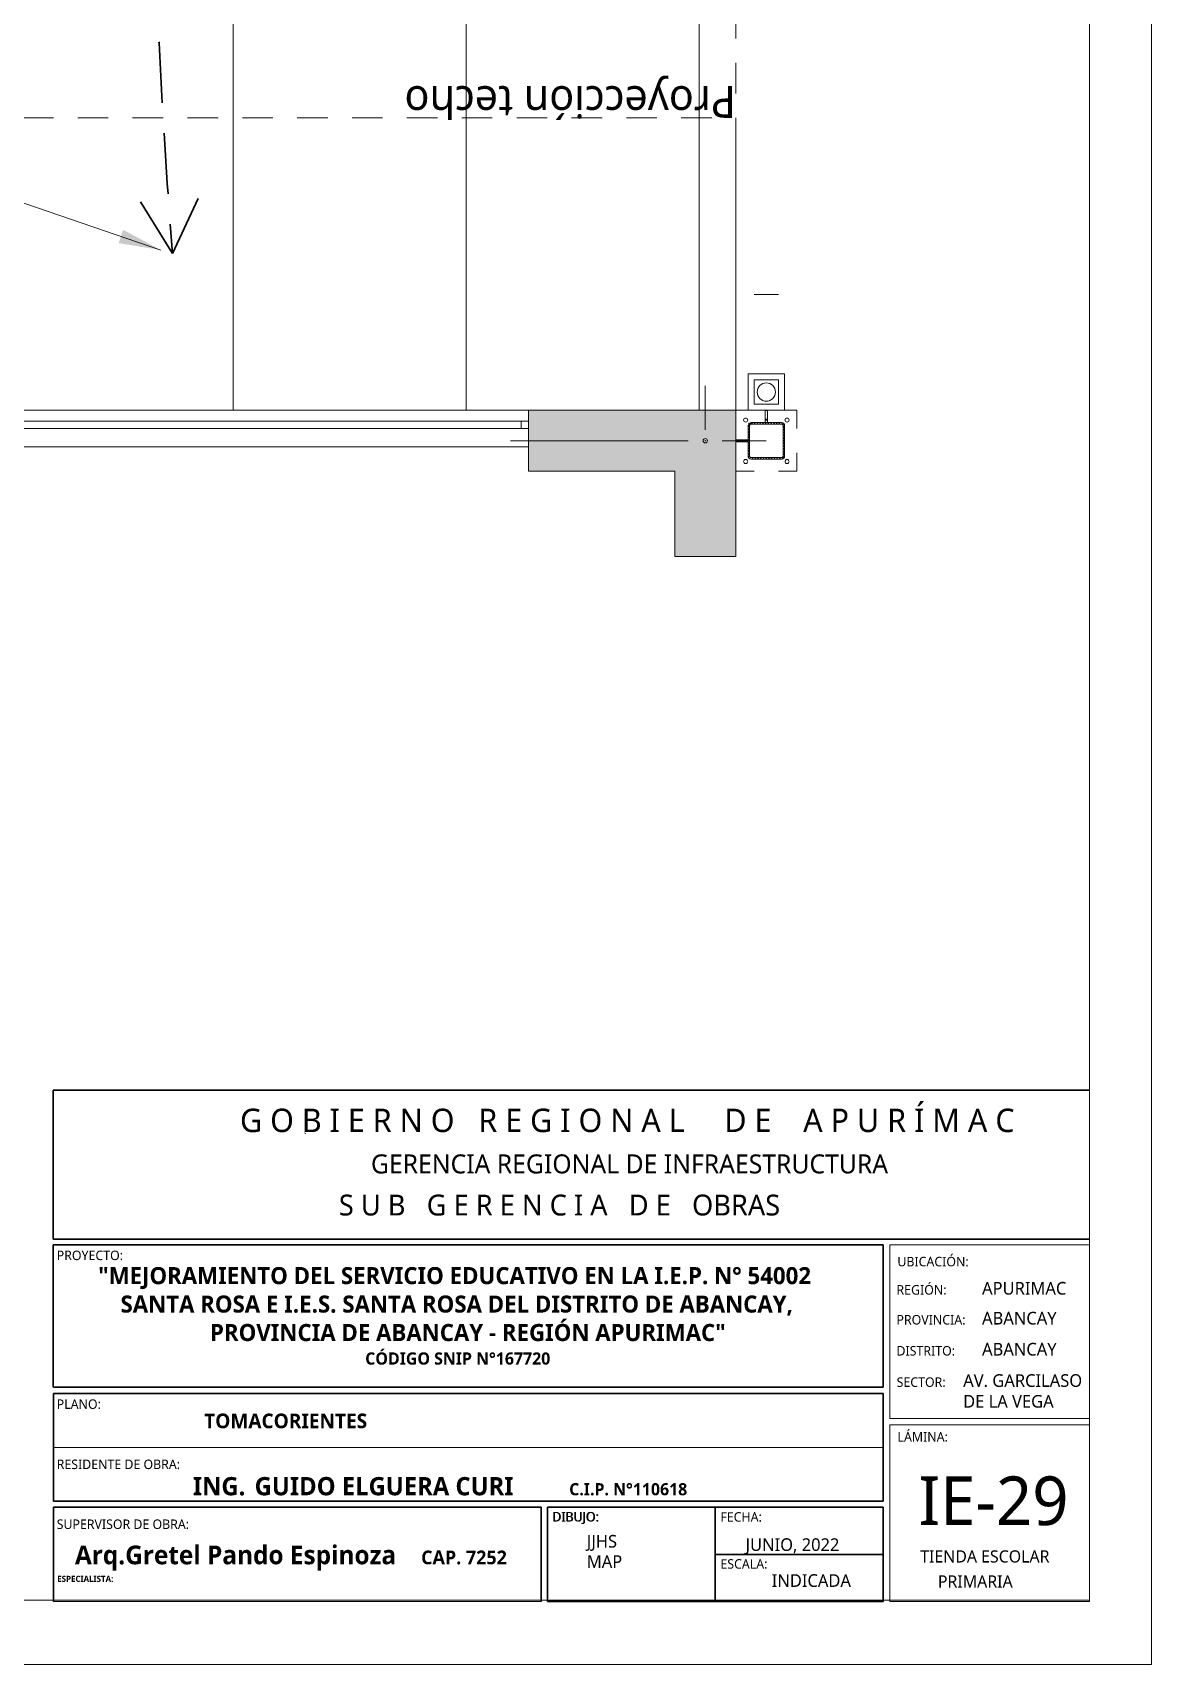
# Model space of a CAD drawing. Header units: metres. Extents: x -95.7 to -56.3, y 6.1 to 23.8.
# Drawn here: x -83.91 to -79.32, y 6.11 to 12.81 of the extents above; entities that cross this region are included whole.
import ezdxf

# ---------------------------------------------------------------- set-up
doc = ezdxf.new("R2010")
doc.units = ezdxf.units.M
doc.linetypes.add('DASHED2', pattern=[0.375, 0.25, -0.125])
for name, color, linetype, lineweight in [('ARQ', 252, 'Continuous', 0), ('corriente debil', 30, 'Continuous', 15), ('Interior - Stair & Railing_Pen_No__122', 9, 'Continuous', 13), ('letras sr', 7, 'Continuous', 5), ('LINEAS_IND.', 252, 'Continuous', 5), ('Membrete', 250, 'Continuous', 15), ('Pisos El', 252, 'Continuous', 0), ('proyecc', 252, 'DASHED2', 0), ('ROTULO', 253, 'Continuous', 0)]:
    doc.layers.add(name, color=color, linetype=linetype, lineweight=lineweight)
doc.styles.add('Generales', font='trebuc.ttf', dxfattribs={"height": 0.22})

msp = doc.modelspace()

# ---------------------------------------------------------------- hatches: boundary and pattern name
at = {"layer": 'Interior - Stair & Railing_Pen_No__122', "linetype": 'Continuous', "lineweight": 13}
h = msp.add_hatch(color=9, dxfattribs=at)
h.dxf.hatch_style = 1
h.paths.add_polyline_path([(-81.8778, 11.0066), (-81.2777, 11.0066), (-81.2777, 10.6564), (-81.0277, 10.6564), (-81.0277, 11.2566), (-81.8778, 11.2566)])
h = msp.add_hatch(dxfattribs=at)
h.set_pattern_fill('ANSI31', color=9, scale=0.0025, angle=180, style=0)
h.set_pattern_definition([(225, (-231.50531, -116.3740704), (0.00561266015, -0.00561266015), [])])
h.paths.add_polyline_path([(-80.977, 11.1939), (-80.977, 11.0691, 0.414214), (-80.9644, 11.0565), (-80.8396, 11.0565, 0.414213), (-80.827, 11.0691), (-80.827, 11.1939, 0.414208), (-80.8396, 11.2065), (-80.9644, 11.2065, 0.414214)])
h.paths.add_polyline_path([(-80.9707, 11.1939, -0.414214), (-80.9644, 11.2002), (-80.8396, 11.2002, -0.414214), (-80.8333, 11.1939), (-80.8333, 11.0691, -0.414214), (-80.8396, 11.0628), (-80.9644, 11.0628, -0.414214), (-80.9707, 11.0691)], flags=16)

# ---------------------------------------------------------------- linework, layer by layer
at = {"lineweight": 5}
msp.add_lwpolyline([(-95.7305, 19.6721), (-79.323, 19.6721), (-79.323, 6.1115), (-95.7305, 6.1115), (-95.7305, 19.6721)], dxfattribs=at)
msp.add_lwpolyline([(-95.3805, 19.3221), (-79.5762, 19.3221), (-79.5762, 6.3744), (-95.3805, 6.3744)], close=True, dxfattribs=at)
at = {"layer": 'corriente debil', "color": 5, "ltscale": 0.6}
msp.add_lwpolyline([(-83.3856, 11.9142), (-83.9874, 12.1197), (-85.5418, 12.1257)], dxfattribs=at)
msp.add_solid([(-83.5399, 11.9971), (-83.3856, 11.9142), (-83.5585, 11.9426)], dxfattribs=at)
at = {"layer": 'Interior - Stair & Railing_Pen_No__122', "color": 9, "linetype": 'Continuous', "lineweight": 13}
for p, q in [((-80.8584, 11.7314), (-80.9456, 11.7314)), ((-81.1527, 11.1766), (-81.1527, 11.3566)), ((-81.8778, 11.2566), (-84.2265, 11.2566)), ((-81.027, 11.0065), (-81.027, 11.2565)), ((-81.027, 11.2565), (-80.777, 11.2565)), ((-80.9065, 11.2557), (-80.8975, 11.2557)), ((-80.9065, 11.2065), (-80.9065, 11.2557)), ((-80.8975, 11.2065), (-80.8975, 11.2557)), ((-80.777, 11.2565), (-80.777, 11.1815)), ((-84.2265, 11.2116), (-81.8778, 11.2116)), ((-84.2265, 11.1816), (-81.8778, 11.1816)), ((-80.977, 11.0691), (-80.977, 11.1939)), ((-80.9707, 11.0691), (-80.9707, 11.1939)), ((-80.9644, 11.2065), (-80.952, 11.2065)), ((-80.9644, 11.2002), (-80.952, 11.2002)), ((-80.9065, 11.2207), (-80.8975, 11.2207)), ((-80.9065, 11.2157), (-80.8975, 11.2157)), ((-80.852, 11.2065), (-80.8396, 11.2065)), ((-80.852, 11.2002), (-80.8396, 11.2002)), ((-80.827, 11.1939), (-80.827, 11.1815)), ((-81.2227, 11.1316), (-81.9514, 11.1316)), ((-81.0827, 11.1316), (-80.9027, 11.1316)), ((-80.977, 11.136), (-81.027, 11.136)), ((-80.977, 11.127), (-81.027, 11.127)), ((-81.0262, 11.127), (-81.0262, 11.136)), ((-80.9862, 11.127), (-80.9862, 11.136)), ((-80.982, 11.136), (-80.982, 11.127)), ((-81.8778, 11.1067), (-84.2265, 11.1066)), ((-80.827, 11.0815), (-80.827, 11.0691)), ((-80.777, 11.0815), (-80.777, 11.0065)), ((-80.952, 11.0065), (-81.027, 11.0065)), ((-80.777, 11.0065), (-80.852, 11.0065))]:
    msp.add_line(p, q, dxfattribs=at)
for points in [[(-80.827, 11.2565), (-80.827, 11.4065), (-80.977, 11.4065), (-80.977, 11.2565)], [(-80.852, 11.2815), (-80.852, 11.3815), (-80.952, 11.3815), (-80.952, 11.2815)], [(-81.0277, 11.2566), (-81.0277, 10.6564), (-81.2777, 10.6564), (-81.2777, 11.0066), (-81.8778, 11.0066), (-81.8778, 11.2566)], [(-81.9078, 11.2116), (-81.9078, 11.1816), (-81.8778, 11.1816), (-81.8778, 11.2117)]]:
    msp.add_lwpolyline(points, close=True, dxfattribs=at)
for points in [[(-80.977, 11.0691, 0.414214), (-80.9644, 11.0565), (-80.8396, 11.0565, 0.414214), (-80.827, 11.0691), (-80.827, 11.1939, 0.415309), (-80.8396, 11.2065), (-80.9644, 11.2065), (-80.977, 11.1939)], [(-80.8333, 11.0691), (-80.8333, 11.1939, 0.414214), (-80.8396, 11.2002), (-80.9644, 11.2002, 0.414214), (-80.9707, 11.1939)], [(-80.9707, 11.0691, 0.414214), (-80.9644, 11.0628), (-80.8396, 11.0628, 0.414214), (-80.8333, 11.0691)]]:
    msp.add_lwpolyline(points, format="xyb", dxfattribs=at)
for centre, radius in [((-80.902, 11.3315), 0.0375), ((-80.987, 11.2165), 0.00833), ((-80.817, 11.2165), 0.00833), ((-81.1527, 11.1316), 0.00871), ((-80.987, 11.0465), 0.00833), ((-80.817, 11.0465), 0.00833)]:
    msp.add_circle(centre, radius, dxfattribs=at)
for centre, radius, start, end in [((-80.9472, 11.6501), 0.0813, 88.87163, 93.38201), ((-80.8568, 11.6501), 0.0813, 86.61767, 91.12869), ((-80.8396, 11.1939), 0.0126, 0, 90)]:
    msp.add_arc(centre, radius, start, end, dxfattribs=at)
msp.add_point((-81.1527, 11.1316), dxfattribs=at)
at = {"layer": 'LINEAS_IND.', "color": 7, "ltscale": 0.5}
msp.add_line((-82.7964, 8.2926, 0.255), (-82.7914, 8.29, 0.255), dxfattribs=at)
at = {"layer": 'Membrete', "color": 7, "lineweight": 30, "ltscale": 0.5}
for p, q in [((-83.8268, 7.8556), (-83.8268, 8.4667)), ((-83.8268, 8.4667), (-79.5762, 8.4667)), ((-79.5762, 7.8556), (-83.8268, 7.8556)), ((-83.8268, 7.8331), (-80.4236, 7.8331)), ((-83.8268, 7.8331), (-83.8268, 7.2487)), ((-83.8262, 7.2487), (-80.4236, 7.2487)), ((-83.8262, 7.2227), (-80.4236, 7.2227)), ((-83.8262, 7.2227), (-83.8262, 6.7808)), ((-80.4236, 7.2227), (-80.4236, 6.7808)), ((-83.8262, 6.7808), (-80.4236, 6.7808)), ((-83.8262, 6.7558), (-81.8261, 6.7558)), ((-83.8262, 6.7558), (-83.8262, 6.3692)), ((-81.8261, 6.7558), (-81.8261, 6.3692)), ((-81.8002, 6.7558), (-80.4236, 6.7558)), ((-81.8002, 6.7558), (-81.8002, 6.3692)), ((-80.4236, 6.5625), (-81.1119, 6.5625))]:
    msp.add_line(p, q, dxfattribs=at)
at = {"layer": 'Membrete', "color": 7, "lineweight": 20, "ltscale": 0.5}
msp.add_line((-79.5762, 8.4667), (-83.8268, 8.4667), dxfattribs=at)
at = {"layer": 'Membrete', "color": 7, "lineweight": 18, "ltscale": 0.5}
msp.add_line((-80.4236, 7.0017), (-83.8262, 7.0017), dxfattribs=at)
at = {"layer": 'Membrete', "color": 7, "lineweight": 20, "ltscale": 0.5}
msp.add_lwpolyline([(-79.5762, 7.8556), (-79.5762, 8.4667)], dxfattribs=at)
at = {"layer": 'Membrete', "color": 7, "lineweight": 30, "ltscale": 0.5}
for points in [[(-80.4236, 7.2487), (-80.4236, 7.8331)], [(-81.8002, 6.3692), (-80.4236, 6.3692), (-80.4236, 6.7558)], [(-81.1119, 6.7558), (-81.1119, 6.3692)]]:
    msp.add_lwpolyline(points, dxfattribs=at)
at = {"layer": 'Membrete', "color": 7, "lineweight": 18, "ltscale": 0.5}
for points in [[(-79.5762, 7.8331), (-80.3954, 7.8331), (-80.3954, 7.1196), (-79.5762, 7.1196)], [(-79.5762, 7.0946), (-80.3954, 7.0946), (-80.3954, 6.3692), (-79.5762, 6.3692)]]:
    msp.add_lwpolyline(points, close=True, dxfattribs=at)
msp.add_lwpolyline([(-83.8262, 6.3692), (-81.8261, 6.3692)], dxfattribs=at)
at = {"layer": 'Pisos El', "lineweight": 0, "ltscale": 20}
for p, q in [((-83.0893, 13.2066), (-83.0893, 11.2566)), ((-82.1332, 13.2066), (-82.1332, 11.2566))]:
    msp.add_line(p, q, dxfattribs=at)
for points in [[(-85.0016, 11.2566), (-85.0016, 13.2066), (-81.177, 13.2066), (-81.177, 11.2566)], [(-81.027, 11.2566), (-81.027, 12.4565)]]:
    msp.add_lwpolyline(points, dxfattribs=at)
at = {"layer": 'proyecc', "linetype": 'DASHED2', "ltscale": 0.5}
msp.add_line((-85.076, 12.4565), (-81.027, 12.4565), dxfattribs=at)
msp.add_lwpolyline([(-85.1516, 11.2566), (-85.1516, 13.3566), (-81.027, 13.3566), (-81.027, 11.2566)], dxfattribs=at)
at = {"layer": 'ROTULO', "color": 4, "linetype": 'DASHED2', "lineweight": 30}
for q in [(-83.1966, 12.2007), (-83.4705, 12.1151)]:
    msp.add_line((-83.3377, 11.8993), q, dxfattribs=at)
msp.add_arc((-54.9127, 14.1492), 28.5139, 175.24061, 184.52568, dxfattribs=at)

# ---------------------------------------------------------------- texts
at = {"layer": 'ARQ', "ltscale": 0.5, "insert": (-83.7376, 6.5988), "char_height": 0.076295, "width": 2.741872, "attachment_point": 1, "style": 'Generales'}
msp.add_mtext('{\\fTrebuchet MS|b1|i0|c0|p34;\\H1.0054x;Arq.Gretel Pando Espinoza \\H0.73511x;    CAP. 7252}', dxfattribs=at)
at = {"layer": 'letras sr', "insert": (-81.027, 12.4565), "char_height": 0.13, "attachment_point": 1, "rotation": 180, "style": 'Generales'}
msp.add_mtext('Proyección techo ', dxfattribs=at)
at = {"layer": 'Membrete', "color": 7, "lineweight": 5, "style": 'Generales'}
for s, height, p in [('G O B I E R N O   R E G I O N A L     D E    A P U R Í M A C   ', 0.096, (-83.0608, 8.2954)), ('GERENCIA REGIONAL DE INFRAESTRUCTURA', 0.077838, (-82.5238, 8.1259)), ('S U B   G E R E N C I A   D E   OBRAS', 0.085621, (-82.6553, 7.9532))]:
    msp.add_text(s, height=height, dxfattribs=at).set_placement(p)
at = {"layer": 'Membrete', "color": 7, "ltscale": 0.5, "style": 'Generales'}
for s, height, p in [('PROYECTO:', 0.03892, (-83.8125, 7.7701)), ('UBICACIÓN:', 0.03892, (-80.3647, 7.7445)), ('REGIÓN:', 0.03892, (-80.3684, 7.6286)), ('APURIMAC', 0.05189, (-80.0174, 7.6286)), ('PROVINCIA:', 0.03892, (-80.3684, 7.5059)), ('ABANCAY', 0.05189, (-80.0174, 7.5059)), ('ABANCAY', 0.05189, (-80.0174, 7.3786)), ('DISTRITO:', 0.03892, (-80.3684, 7.3786)), ('AV. GARCILASO  ', 0.051892, (-80.0948, 7.25)), ('SECTOR: ', 0.03892, (-80.3677, 7.25)), ('PLANO:', 0.03892, (-83.8125, 7.1597)), ('DE LA VEGA', 0.05189, (-80.0949, 7.1647)), ('LÁMINA:', 0.03892, (-80.3641, 7.0255)), ('RESIDENTE DE OBRA:', 0.038873, (-83.8125, 6.9128)), ('IE-29', 0.2, (-80.2776, 6.6827)), ('SUPERVISOR DE OBRA:', 0.038873, (-83.8125, 6.6671)), ('DIBUJO:', 0.03887, (-81.7811, 6.6979)), ('DIBUJO:', 0.03892, (-81.7787, 6.6975)), ('FECHA:', 0.03892, (-81.0905, 6.697)), ('JJHS', 0.05183, (-81.6383, 6.5906)), ('JUNIO, 2022', 0.051831, (-80.9873, 6.5769)), ('TIENDA ESCOLAR', 0.05, (-80.2711, 6.5294)), ('MAP', 0.05183, (-81.6383, 6.5073)), ('ESCALA:', 0.03892, (-81.0905, 6.5042)), ('INDICADA', 0.05189, (-80.88, 6.4294)), ('PRIMARIA', 0.05, (-80.1985, 6.4266))]:
    msp.add_text(s, height=height, dxfattribs=at).set_placement(p)
at = {"layer": 'Membrete', "color": 7, "ltscale": 0.5, "attachment_point": 1, "style": 'Generales'}
for s, insert, char_height, width in [('\\pi0.24;{\\fTrebuchet MS|b1|i0|c0|p34;\\H0.6891x;"MEJORAMIENTO DEL SERVICIO EDUCATIVO EN LA I.E.P. N° 54002 \\P\\pi0.33164;SANTA ROSA E I.E.S. SANTA ROSA DEL DISTRITO DE ABANCAY, \\P\\pi0.69851;PROVINCIA DE ABANCAY - REGIÓN APURIMAC"\\H1.4512x;\\P\\pi1.3351;\\H0.49222x;CÓDIGO SNIP N°167720}', (-83.8824, 7.7414), 0.1015821, 3.425244), ('{\\fTrebuchet MS|b1|i0|c0|p34;TOMACORIENTES }', (-83.2077, 7.1404), 0.06, 3.30694), ('\\pi-0.21403,l0.29858,t0.29858;{\\fTrebuchet MS|b1|i0|c0|p34;\\H0.88598x;ING.^IGUIDO ELGUERA CURI         \\H0.66667x;C.I.P. N°110618}', (-83.339, 6.88), 0.0845523, 2.631633), ('{\\fTrebuchet MS|b1|i0|c0|p34;ESPECIALISTA:}', (-83.8104, 6.4749), 0.024971, 0.436722)]:
    msp.add_mtext(s, dxfattribs=dict(at, insert=insert, char_height=char_height, width=width))

doc.saveas('drawing.dxf')
